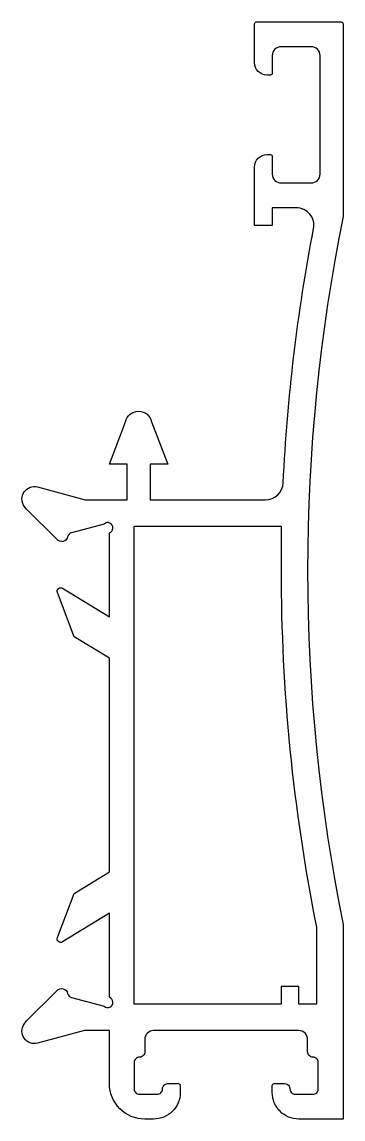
# Model space of a CAD drawing. Extents: x 903.4 to 921.5, y -43.1 to 18.9.
import ezdxf

# ---------------------------------------------------------------- set-up
doc = ezdxf.new("R2010")
doc.units = 0
doc.header["$LTSCALE"] = 15
doc.layers.get('0').update_dxf_attribs({"linetype": 'CONTINUOUS'})

msp = doc.modelspace()

# ---------------------------------------------------------------- linework, layer by layer
at = {"ltscale": 5}
for points in [[(910.319, -39.279, -0.414214), (910.019, -39.579, 0.414214), (909.719, -39.879), (909.719, -41.379, 0.414214), (910.019, -41.679), (911.019, -41.679, 0.414214), (911.319, -41.379, -0.414214), (911.619, -41.079), (912.219, -41.079, -0.414214), (912.319, -41.179), (912.319, -41.579, -0.414214), (910.819, -43.079), (910.319, -43.079, -0.414214), (908.319, -41.079), (908.319, -38.079), (906.918, -38.079), (904.258, -38.791, -0.700084), (903.504, -37.713), (903.629, -37.533), (905.358, -35.822, -0.607471), (905.959, -35.981, 0.283637), (906.178, -36.208), (908.015, -36.7, 1.229391), (908.319, -36.198), (908.319, -31.453), (905.673, -33.069, -0.713664), (905.381, -32.828), (906.324, -30.328), (908.319, -29.11), (908.319, -17.041), (906.324, -15.823), (905.381, -13.324, -0.713664), (905.673, -13.082), (908.319, -14.698), (908.319, -9.954, 1.229391), (908.015, -9.452), (906.178, -9.944, 0.283637), (905.959, -10.171, -0.607471), (905.358, -10.329), (903.629, -8.618), (903.504, -8.438, -0.700084), (904.258, -7.36), (906.944, -8.079), (909.319, -8.079), (909.319, -6.079), (908.319, -6.079), (909.235, -3.676, -0.813412), (910.704, -3.676), (911.619, -6.079), (910.619, -6.079), (910.619, -8.079), (917.14, -8.079, 0.400128), (918.139, -7.127, -0.035317), (919.855, 7.232, 0.470883), (918.873, 8.421), (917.519, 8.421), (917.519, 7.421), (916.519, 7.421), (916.519, 10.721, -0.414214), (917.219, 11.421), (917.419, 11.421, -0.414214), (917.519, 11.321), (917.519, 10.321, 0.414214), (918.019, 9.821), (919.719, 9.821, 0.414214), (920.219, 10.321), (920.219, 17.021, 0.414214), (919.719, 17.521), (918.019, 17.521, 0.414214), (917.519, 17.021), (917.519, 16.021, -0.414214), (917.419, 15.921), (917.219, 15.921, -0.414214), (916.519, 16.621), (916.519, 18.821, -0.414214), (916.619, 18.921), (921.419, 18.921, -0.414214), (921.519, 18.821), (921.519, 7.921, 0.1), (921.519, -32.079), (921.519, -43.079), (919.019, -43.079, -0.414214), (917.519, -41.579), (917.519, -41.179, -0.414214), (917.619, -41.079), (918.219, -41.079, -0.414214), (918.519, -41.379, 0.414214), (918.819, -41.679), (919.819, -41.679, 0.414214), (920.119, -41.379), (920.119, -39.879, 0.414214), (919.819, -39.579, -0.414214), (919.519, -39.279), (919.519, -38.579, 0.414214), (919.019, -38.079), (910.819, -38.079, 0.414214), (910.319, -38.579)], [(919.019, -36.579), (919.019, -35.579), (918.019, -35.579), (918.019, -36.579), (909.719, -36.579), (909.719, -9.579), (918.019, -9.579), (918.019, -12.079, 0.049508), (920.019, -32.229), (920.019, -36.579)]]:
    msp.add_lwpolyline(points, format="xyb", close=True, dxfattribs=at)

doc.saveas('drawing.dxf')
